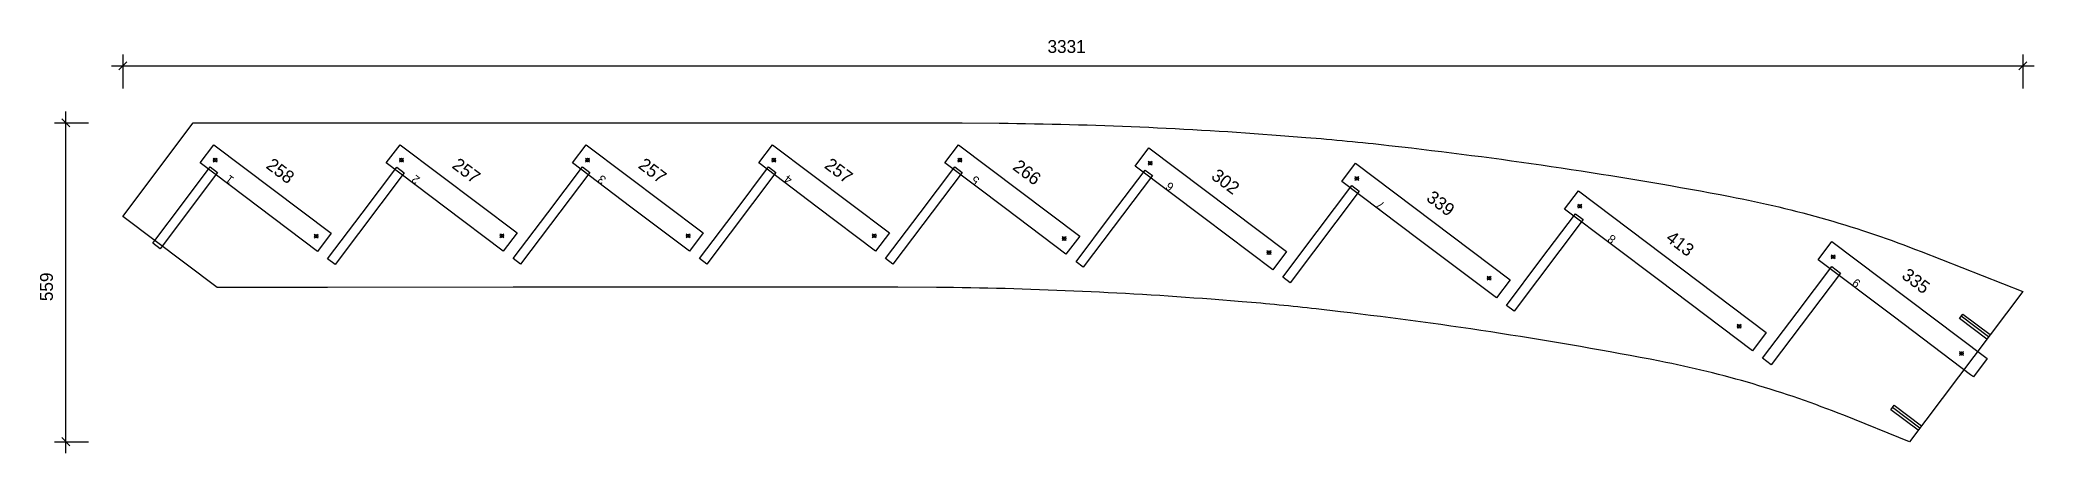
# Model space of a CAD drawing. Header units: millimetres. Extents: x -145 to 3351, y -20 to 704.
import ezdxf
from ezdxf.enums import TextEntityAlignment as Align

# ---------------------------------------------------------------- set-up
doc = ezdxf.new("R2010")
doc.units = ezdxf.units.MM
for name, color, linetype in [('CONTOUR', 7, 'CONTINUOUS'), ('CUT_RISER', 7, 'CONTINUOUS'), ('CUT_STEP', 7, 'CONTINUOUS'), ('CUT_STEPTEXT', 7, 'CONTINUOUS'), ('DIMLINES', 7, 'CONTINUOUS'), ('DIMLINESTEXT', 7, 'CONTINUOUS'), ('DRILLINGSOTHER', 7, 'CONTINUOUS'), ('DRILLINGSSIDE', 7, 'CONTINUOUS')]:
    doc.layers.add(name, color=color, linetype=linetype)

msp = doc.modelspace()

# ---------------------------------------------------------------- linework, layer by layer
at = {"layer": 'CONTOUR', "color": 0, "linetype": '0'}
msp.add_lwpolyline([(0, 394.955), (123.425, 558.796), (1125.583, 558.796), (1424.767, 559.038, -0.002), (1472.042, 558.853), (1536.799, 558.294, -0.017), (2029.939, 536.941), (2074.15, 533.489, -0.009), (2220.039, 519.419), (2259.582, 514.877, -0.018), (2818.28, 429.844, -0.047), (3153.464, 333.221), (3331.409, 263.46), (3132.939, 0), (3017.514, 46.22, 0.047), (2695.353, 141.046, 0.019), (2135.054, 227.805), (2092.687, 232.722, 0.009), (1962.795, 245.341), (1908.354, 249.603, 0.017), (1426.612, 270.401), (1359.234, 270.951, 0.002), (1314.482, 271.117), (1007.297, 270.884), (684.762, 270.885), (359.191, 270.286), (165.492, 270.286), (0, 394.955)], format="xyb", dxfattribs=at)
at = {"layer": 'CUT_RISER', "color": 1, "linetype": '1'}
for points in [[(56.193, 352.623), (104.759, 417.092), (153.324, 481.56), (166.218, 471.847), (69.087, 342.91), (65.477, 338.117), (52.583, 347.831), (56.193, 352.623)], [(359.099, 320.286), (419.699, 400.729), (480.298, 481.172), (493.406, 471.298), (372.207, 310.411), (359.099, 320.286)], [(684.762, 320.885), (745.362, 401.328), (805.961, 481.771), (818.741, 472.144), (697.542, 311.258), (684.762, 320.885)], [(1011.222, 320.884), (1071.821, 401.327), (1132.421, 481.77), (1145.2, 472.143), (1024.002, 311.256), (1011.222, 320.884)], [(1337.682, 320.883), (1398.281, 401.326), (1458.88, 481.769), (1471.66, 472.142), (1350.461, 311.255), (1337.682, 320.883)], [(1671.449, 315.376), (1732.049, 395.819), (1792.648, 476.262), (1805.431, 466.633), (1684.232, 305.747), (1671.449, 315.376)], [(2033.953, 288.223), (2094.552, 368.666), (2155.152, 449.109), (2168.041, 439.399), (2046.843, 278.512), (2033.953, 288.223)], [(2426.062, 238.766), (2486.662, 319.209), (2547.261, 399.652), (2560.709, 389.521), (2439.511, 228.635), (2426.062, 238.766)], [(2875.267, 146.299), (2935.867, 226.742), (2996.466, 307.185), (3011.796, 295.636), (2890.597, 134.75), (2875.267, 146.299)]]:
    msp.add_lwpolyline(points, dxfattribs=at)
at = {"layer": 'CUT_STEP', "color": 1, "linetype": '1'}
for points in [[(341.527, 333.523), (238.592, 411.066), (135.656, 488.61), (159.724, 520.559), (365.595, 365.472), (341.527, 333.523)], [(667.19, 334.122), (564.653, 411.365), (462.116, 488.609), (486.184, 520.558), (691.258, 366.071), (667.19, 334.122)], [(993.65, 334.121), (891.113, 411.364), (788.575, 488.608), (812.643, 520.557), (1017.718, 366.07), (993.65, 334.121)], [(1320.11, 334.12), (1217.572, 411.363), (1115.035, 488.607), (1139.103, 520.556), (1344.177, 366.069), (1320.11, 334.12)], [(1653.877, 328.613), (1547.686, 408.609), (1441.495, 488.606), (1465.563, 520.555), (1677.945, 360.562), (1653.877, 328.613)], [(2016.381, 301.46), (1895.818, 392.282), (1775.255, 483.105), (1799.322, 515.054), (2040.449, 333.409), (2016.381, 301.46)], [(2408.49, 252.003), (2272.991, 354.078), (2137.491, 456.153), (2161.559, 488.102), (2432.558, 283.952), (2408.49, 252.003)], [(2857.695, 159.536), (2692.949, 283.642), (2528.203, 407.749), (2552.271, 439.698), (2881.763, 191.485), (2857.695, 159.536)], [(3240.133, 117.366), (3106.418, 218.095), (2972.704, 318.825), (2996.772, 350.774), (3264.201, 149.315), (3268.993, 145.704), (3244.925, 113.755), (3240.133, 117.366)]]:
    msp.add_lwpolyline(points, dxfattribs=at)
at = {"layer": 'DIMLINES', "color": 0}
for p, q in [((7.071, 666.109), (-7.071, 651.967)), ((0, 679.038), (0, 619.038)), ((3338.48, 666.109), (3324.338, 651.967)), ((3331.409, 679.038), (3331.409, 619.038)), ((-20, 659.038), (3351.409, 659.038)), ((-107.071, 566.109), (-92.929, 551.967)), ((-100, -20), (-100, 579.038)), ((-120, 559.038), (-60, 559.038)), ((-120, 0), (-60, 0)), ((-107.071, 7.071), (-92.929, -7.071))]:
    msp.add_line(p, q, dxfattribs=at)
at = {"layer": 'DRILLINGSOTHER', "color": 3}
for p, q in [((165.603, 497.289), (158.532, 490.218)), ((158.533, 497.289), (165.602, 490.218)), ((492.062, 497.288), (484.991, 490.217)), ((484.992, 497.288), (492.061, 490.217)), ((818.522, 497.287), (811.451, 490.216)), ((811.452, 497.287), (818.521, 490.216)), ((1144.982, 497.286), (1137.911, 490.215)), ((1137.912, 497.286), (1144.981, 490.215)), ((1471.441, 497.285), (1464.37, 490.214)), ((1464.371, 497.285), (1471.44, 490.214)), ((1805.201, 491.785), (1798.13, 484.714)), ((1798.131, 491.785), (1805.2, 484.714)), ((2167.437, 464.832), (2160.366, 457.761)), ((2160.367, 464.832), (2167.436, 457.761)), ((2558.15, 416.428), (2551.079, 409.357)), ((2551.08, 416.428), (2558.149, 409.357)), ((342.72, 363.863), (335.649, 356.792)), ((335.65, 363.863), (342.719, 356.792)), ((668.383, 364.463), (661.312, 357.392)), ((661.313, 364.463), (668.382, 357.392)), ((994.842, 364.462), (987.771, 357.39)), ((987.772, 364.462), (994.841, 357.39)), ((1321.302, 364.46), (1314.231, 357.389)), ((1314.232, 364.46), (1321.301, 357.389)), ((1654.358, 359.491), (1647.287, 352.419)), ((1647.288, 359.491), (1654.357, 352.419)), ((2013.371, 334.966), (2006.3, 327.895)), ((2006.301, 334.966), (2013.37, 327.895)), ((3002.65, 327.505), (2995.579, 320.434)), ((2995.58, 327.505), (3002.649, 320.434)), ((2399.211, 290.232), (2392.14, 283.161)), ((2392.141, 290.232), (2399.21, 283.161)), ((2837.719, 205.823), (2830.648, 198.752)), ((2830.649, 205.823), (2837.718, 198.752)), ((3227.747, 157.935), (3220.676, 150.864)), ((3220.677, 157.935), (3227.746, 150.864))]:
    msp.add_line(p, q, dxfattribs=at)
for centre in [(162.067, 493.754), (488.527, 493.753), (814.986, 493.752), (1141.446, 493.751), (1467.906, 493.75), (1801.666, 488.249), (2163.902, 461.297), (2554.614, 412.893), (339.184, 360.328), (664.847, 360.927), (991.307, 360.926), (1317.766, 360.925), (1650.822, 355.955), (2009.835, 331.431), (2999.115, 323.969), (2395.676, 286.697), (2834.184, 202.287), (3224.211, 154.399)]:
    msp.add_circle(centre, 3, dxfattribs=at)
at = {"layer": 'DRILLINGSSIDE', "color": 3}
for p, q in [((3271.329, 183.707), (3223.405, 219.809)), ((3150.99, 23.962), (3103.066, 60.064))]:
    msp.add_line(p, q, dxfattribs=at)
at = {"layer": 'DRILLINGSSIDE', "color": 3, "linetype": '3'}
for points in [[(3268.32, 179.713), (3220.397, 215.815), (3226.414, 223.802), (3274.337, 187.7)], [(3147.981, 19.968), (3100.058, 56.07), (3106.075, 64.057), (3153.998, 27.955)]]:
    msp.add_lwpolyline(points, dxfattribs=at)

# ---------------------------------------------------------------- texts
at = {"layer": 'CUT_STEPTEXT'}
for s, p in [('1', (187.124, 449.838)), ('2', (513.384, 449.987)), ('3', (839.844, 449.986)), ('4', (1166.304, 449.985)), ('5', (1494.59, 448.608)), ('6', (1835.536, 437.694)), ('7', (2205.241, 405.116)), ('8', (2610.576, 345.696)), ('9', (3039.561, 268.46))]:
    msp.add_text(s, height=15, rotation=143, dxfattribs=at).set_placement(p, align=Align.TOP_LEFT)
at = {"layer": 'DIMLINESTEXT'}
msp.add_text('3331', height=22.5, dxfattribs=at).set_placement((1621.483, 704.038), align=Align.TOP_LEFT)
for s, rotation, p in [('258', 323, (263.246, 498.914)), ('257', 323, (589.307, 499.213)), ('257', 323, (915.767, 499.212)), ('257', 323, (1242.226, 499.211)), ('266', 323, (1572.34, 496.457)), ('302', 323, (1920.472, 480.13)), ('339', 323, (2297.644, 441.926)), ('413', 323, (2717.603, 371.49)), ('559', 90, (-145, 246.353)), ('335', 323, (3131.072, 305.943))]:
    msp.add_text(s, height=22.5, rotation=rotation, dxfattribs=at).set_placement(p, align=Align.TOP_LEFT)

doc.saveas('drawing.dxf')
